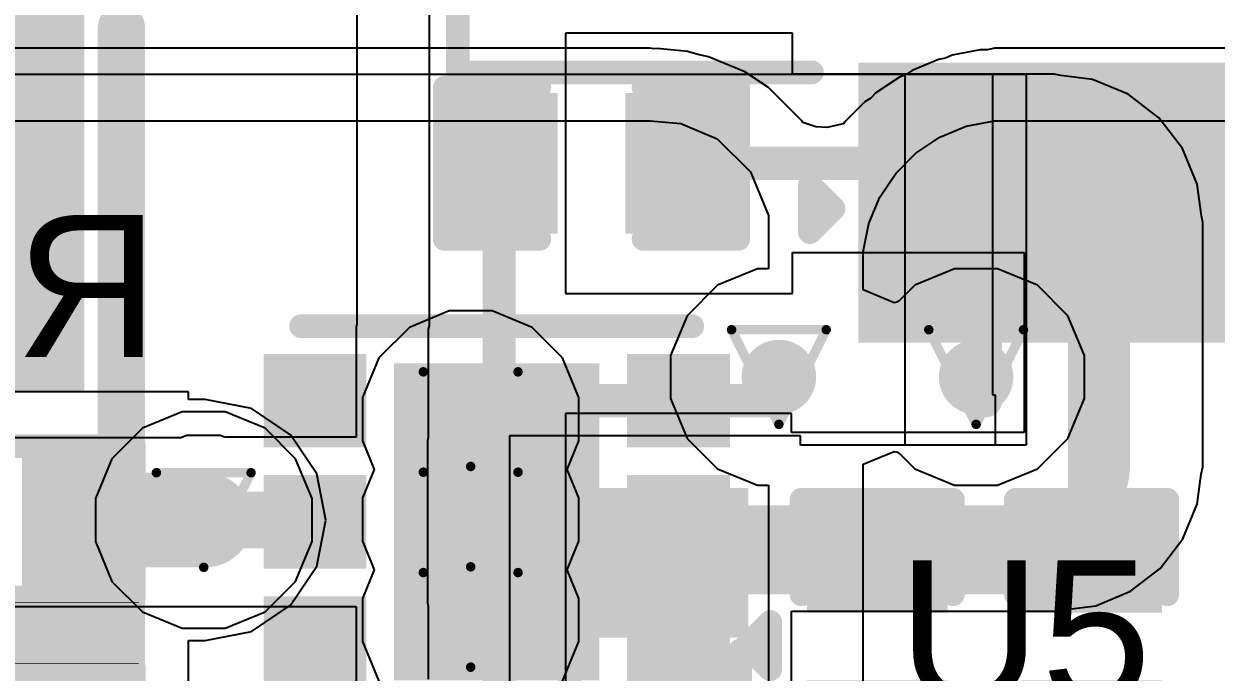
# Model space of a CAD drawing. Header units: inches. Extents: x -5 to 234, y -4 to 104.
# Drawn here: x 32.02 to 38.42, y 10.73 to 14.21 of the extents above; entities that cross this region are included whole.
import ezdxf

# ---------------------------------------------------------------- set-up
doc = ezdxf.new("R2010")
doc.units = ezdxf.units.IN
for name, color, linetype in [('Bottom Layer', 5, 'Continuous'), ('Bottom Overlay', 54, 'Continuous'), ('Bottom Paste', 16, 'Continuous'), ('Bottom Solder', 6, 'Continuous'), ('Drill Drawing', 1, 'Continuous'), ('GND', 16, 'Continuous'), ('POWER', 76, 'Continuous'), ('Top Layer', 1, 'Continuous'), ('Top Overlay', 2, 'Continuous'), ('Top Paste', 8, 'Continuous'), ('Top Solder', 216, 'Continuous'), ('Via Holes', 16, 'Continuous')]:
    doc.layers.add(name, color=color, linetype=linetype)
doc.styles.add('Arial', font='', dxfattribs={"height": 0.2})
doc.styles.get('Arial').set_extended_font_data('Arial')

# ---------------------------------------------------------------- blocks, each defined once
blk = doc.blocks.new('WSON_6_EP_2_2__17')
at = {"layer": 'Top Layer'}
for points in [[(-0.7501, 0.85), (-0.7501, 0.45), (-1.2001, 0.45), (-1.2001, 0.85)], [(1.2001, 0.85), (1.2001, 0.45), (0.7501, 0.45), (0.7501, 0.85)], [(-0.5, 0.8), (0.5, 0.8), (0.5, -0.8), (-0.5, -0.8)], [(-0.7501, 0.2), (-0.7501, -0.2), (-1.2001, -0.2), (-1.2001, 0.2)], [(1.2001, 0.2), (1.2001, -0.2), (0.7501, -0.2), (0.7501, 0.2)], [(-0.7501, -0.45), (-0.7501, -0.85), (-1.2001, -0.85), (-1.2001, -0.45)], [(1.2001, -0.45), (1.2001, -0.85), (0.7501, -0.85), (0.7501, -0.45)]]:
    blk.add_hatch(color=1, dxfattribs=at).paths.add_polyline_path(points)
at = {"layer": 'Top Paste'}
for points in [[(-0.7501, 0.85), (-0.7501, 0.45), (-1.2001, 0.45), (-1.2001, 0.85)], [(1.2001, 0.85), (1.2001, 0.45), (0.7501, 0.45), (0.7501, 0.85)], [(-0.5, 0.8), (0.5, 0.8), (0.5, -0.8), (-0.5, -0.8)], [(-0.7501, 0.2), (-0.7501, -0.2), (-1.2001, -0.2), (-1.2001, 0.2)], [(1.2001, 0.2), (1.2001, -0.2), (0.7501, -0.2), (0.7501, 0.2)], [(-0.7501, -0.45), (-0.7501, -0.85), (-1.2001, -0.85), (-1.2001, -0.45)], [(1.2001, -0.45), (1.2001, -0.85), (0.7501, -0.85), (0.7501, -0.45)]]:
    blk.add_hatch(color=8, dxfattribs=at).paths.add_polyline_path(points)
at = {"layer": 'Top Solder'}
for points in [[(-0.6993, 0.9008), (-0.6993, 0.3992), (-1.2509, 0.3992), (-1.2509, 0.9008)], [(1.2509, 0.9008), (1.2509, 0.3992), (0.6993, 0.3992), (0.6993, 0.9008)], [(-0.5508, 0.8508), (0.5508, 0.8508), (0.5508, -0.8508), (-0.5508, -0.8508)], [(-0.6993, 0.2508), (-0.6993, -0.2508), (-1.2509, -0.2508), (-1.2509, 0.2508)], [(1.2509, 0.2508), (1.2509, -0.2508), (0.6993, -0.2508), (0.6993, 0.2508)], [(-0.6993, -0.3992), (-0.6993, -0.9008), (-1.2509, -0.9008), (-1.2509, -0.3992)], [(1.2509, -0.3992), (1.2509, -0.9008), (0.6993, -0.9008), (0.6993, -0.3992)]]:
    blk.add_hatch(color=216, dxfattribs=at).paths.add_polyline_path(points)
at = {"layer": 'Top Overlay'}
for points in [[(1.05, 1.05, 0.127, 0.127, 0), (-1.049, 1.05, 0.127, 0.127, 0)], [(-1.4673, 0.7916, 0.127, 0.127, 0), (-1.4673, 0.5376, 0.127, 0.127, 0)], [(-1.3403, 0.6646, 0.127, 0.127, 0), (-1.4673, 0.7916, 0.127, 0.127, 0)], [(-1.3403, 0.6646, 0.127, 0.127, 0), (-1.4673, 0.5376, 0.127, 0.127, 0)], [(1.05, -1.05, 0.127, 0.127, 0), (-1.049, -1.05, 0.127, 0.127, 0)]]:
    blk.add_lwpolyline(points, format="xyseb", dxfattribs=at)
for points in [[(-1.0808, 1.05, 0.0635, 0.0635, 1), (-1.0173, 1.05, 0.0635, 0.0635, 1)], [(1.0183, 1.05, 0.0635, 0.0635, 1), (1.0818, 1.05, 0.0635, 0.0635, 1)], [(-1.499, 0.7916, 0.0635, 0.0635, 1), (-1.4355, 0.7916, 0.0635, 0.0635, 1)], [(-1.499, 0.7916, 0.0635, 0.0635, 1), (-1.4355, 0.7916, 0.0635, 0.0635, 1)], [(-1.372, 0.6646, 0.0635, 0.0635, 1), (-1.3085, 0.6646, 0.0635, 0.0635, 1)], [(-1.372, 0.6646, 0.0635, 0.0635, 1), (-1.3085, 0.6646, 0.0635, 0.0635, 1)], [(-1.499, 0.5376, 0.0635, 0.0635, 1), (-1.4355, 0.5376, 0.0635, 0.0635, 1)], [(-1.499, 0.5376, 0.0635, 0.0635, 1), (-1.4355, 0.5376, 0.0635, 0.0635, 1)], [(-1.0808, -1.05, 0.0635, 0.0635, 1), (-1.0173, -1.05, 0.0635, 0.0635, 1)], [(1.0183, -1.05, 0.0635, 0.0635, 1), (1.0818, -1.05, 0.0635, 0.0635, 1)]]:
    blk.add_lwpolyline(points, format="xyseb", close=True, dxfattribs=at)
blk = doc.blocks.new('R___0402_B_51')
at = {"layer": 'Bottom Layer'}
for points in [[(-0.2413, 0.3175), (-0.2413, -0.3175), (-0.6985, -0.3175), (-0.6985, 0.3175)], [(0.6985, 0.3175), (0.6985, -0.3175), (0.2413, -0.3175), (0.2413, 0.3175)]]:
    blk.add_hatch(color=5, dxfattribs=at).paths.add_polyline_path(points)
at = {"layer": 'Bottom Paste'}
for points in [[(-0.2413, 0.3175), (-0.2413, -0.3175), (-0.6985, -0.3175), (-0.6985, 0.3175)], [(0.6985, 0.3175), (0.6985, -0.3175), (0.2413, -0.3175), (0.2413, 0.3175)]]:
    blk.add_hatch(color=16, dxfattribs=at).paths.add_polyline_path(points)
at = {"layer": 'Bottom Solder'}
for points in [[(-0.1863, 0.3725), (-0.1863, -0.3725), (-0.7535, -0.3725), (-0.7535, 0.3725)], [(0.7535, 0.3725), (0.7535, -0.3725), (0.1863, -0.3725), (0.1863, 0.3725)]]:
    blk.add_hatch(color=6, dxfattribs=at).paths.add_polyline_path(points)
at = {"layer": 'Bottom Overlay'}
for points in [[(-0.7874, -0.4064, 0.127, 0.127, 0), (-0.7874, 0.4064, 0.127, 0.127, 0)], [(-0.7874, 0.4064, 0.127, 0.127, 0), (0.7874, 0.4064, 0.127, 0.127, 0)], [(0.7874, -0.4064, 0.127, 0.127, 0), (0.7874, 0.4064, 0.127, 0.127, 0)], [(-0.8128, 0.4318, 0.00323, 0.00323, 0), (0.8128, 0.4318, 0.00323, 0.00323, 0)], [(-0.7874, -0.4064, 0.127, 0.127, 0), (0.7874, -0.4064, 0.127, 0.127, 0)]]:
    blk.add_lwpolyline(points, format="xyseb", dxfattribs=at)
for points in [[(-0.8191, 0.4064, 0.0635, 0.0635, 1), (-0.7556, 0.4064, 0.0635, 0.0635, 1)], [(-0.8191, 0.4064, 0.0635, 0.0635, 1), (-0.7556, 0.4064, 0.0635, 0.0635, 1)], [(0.7556, 0.4064, 0.0635, 0.0635, 1), (0.8191, 0.4064, 0.0635, 0.0635, 1)], [(0.7556, 0.4064, 0.0635, 0.0635, 1), (0.8191, 0.4064, 0.0635, 0.0635, 1)], [(-0.8136, 0.4318, 0.00161, 0.00161, 1), (-0.812, 0.4318, 0.00161, 0.00161, 1)], [(0.812, 0.4318, 0.00161, 0.00161, 1), (0.8136, 0.4318, 0.00161, 0.00161, 1)], [(-0.8191, -0.4064, 0.0635, 0.0635, 1), (-0.7556, -0.4064, 0.0635, 0.0635, 1)], [(-0.8191, -0.4064, 0.0635, 0.0635, 1), (-0.7556, -0.4064, 0.0635, 0.0635, 1)], [(0.7556, -0.4064, 0.0635, 0.0635, 1), (0.8191, -0.4064, 0.0635, 0.0635, 1)], [(0.7556, -0.4064, 0.0635, 0.0635, 1), (0.8191, -0.4064, 0.0635, 0.0635, 1)]]:
    blk.add_lwpolyline(points, format="xyseb", close=True, dxfattribs=at)
blk = doc.blocks.new('R___0402_B_52')
at = {"layer": 'Bottom Layer'}
for points in [[(-0.2413, 0.3175), (-0.2413, -0.3175), (-0.6985, -0.3175), (-0.6985, 0.3175)], [(0.6985, 0.3175), (0.6985, -0.3175), (0.2413, -0.3175), (0.2413, 0.3175)]]:
    blk.add_hatch(color=5, dxfattribs=at).paths.add_polyline_path(points)
at = {"layer": 'Bottom Paste'}
for points in [[(-0.2413, 0.3175), (-0.2413, -0.3175), (-0.6985, -0.3175), (-0.6985, 0.3175)], [(0.6985, 0.3175), (0.6985, -0.3175), (0.2413, -0.3175), (0.2413, 0.3175)]]:
    blk.add_hatch(color=16, dxfattribs=at).paths.add_polyline_path(points)
at = {"layer": 'Bottom Solder'}
for points in [[(-0.1863, 0.3725), (-0.1863, -0.3725), (-0.7535, -0.3725), (-0.7535, 0.3725)], [(0.7535, 0.3725), (0.7535, -0.3725), (0.1863, -0.3725), (0.1863, 0.3725)]]:
    blk.add_hatch(color=6, dxfattribs=at).paths.add_polyline_path(points)
at = {"layer": 'Bottom Overlay'}
for points in [[(-0.7874, 0.4064, 0.127, 0.127, 0), (-0.7874, -0.4064, 0.127, 0.127, 0)], [(0.7874, 0.4064, 0.127, 0.127, 0), (-0.7874, 0.4064, 0.127, 0.127, 0)], [(0.7874, 0.4064, 0.127, 0.127, 0), (0.7874, -0.4064, 0.127, 0.127, 0)], [(0.8128, 0.4318, 0.00323, 0.00323, 0), (-0.8128, 0.4318, 0.00323, 0.00323, 0)], [(0.7874, -0.4064, 0.127, 0.127, 0), (-0.7874, -0.4064, 0.127, 0.127, 0)]]:
    blk.add_lwpolyline(points, format="xyseb", dxfattribs=at)
for points in [[(-0.8191, 0.4064, 0.0635, 0.0635, 1), (-0.7556, 0.4064, 0.0635, 0.0635, 1)], [(-0.8191, 0.4064, 0.0635, 0.0635, 1), (-0.7556, 0.4064, 0.0635, 0.0635, 1)], [(0.7557, 0.4064, 0.0635, 0.0635, 1), (0.8192, 0.4064, 0.0635, 0.0635, 1)], [(0.7557, 0.4064, 0.0635, 0.0635, 1), (0.8192, 0.4064, 0.0635, 0.0635, 1)], [(-0.8136, 0.4318, 0.00161, 0.00161, 1), (-0.812, 0.4318, 0.00161, 0.00161, 1)], [(0.812, 0.4318, 0.00161, 0.00161, 1), (0.8136, 0.4318, 0.00161, 0.00161, 1)], [(-0.8192, -0.4064, 0.0635, 0.0635, 1), (-0.7557, -0.4064, 0.0635, 0.0635, 1)], [(-0.8192, -0.4064, 0.0635, 0.0635, 1), (-0.7557, -0.4064, 0.0635, 0.0635, 1)], [(0.7556, -0.4064, 0.0635, 0.0635, 1), (0.8191, -0.4064, 0.0635, 0.0635, 1)], [(0.7556, -0.4064, 0.0635, 0.0635, 1), (0.8191, -0.4064, 0.0635, 0.0635, 1)]]:
    blk.add_lwpolyline(points, format="xyseb", close=True, dxfattribs=at)
blk = doc.blocks.new('VLCF5020T_220MR75_1_93')
at = {"layer": 'Top Layer'}
for points in [[(-3.2, -2.45), (-3.2, 2.45), (-0.6, 2.45), (-0.6, -2.45)], [(0.6, -2.45), (0.6, 2.45), (3.2, 2.45), (3.2, -2.45)]]:
    blk.add_hatch(color=1, dxfattribs=at).paths.add_polyline_path(points)
at = {"layer": 'Top Paste'}
for points in [[(-3.2, -2.45), (-3.2, 2.45), (-0.6, 2.45), (-0.6, -2.45)], [(0.6, -2.45), (0.6, 2.45), (3.2, 2.45), (3.2, -2.45)]]:
    blk.add_hatch(color=8, dxfattribs=at).paths.add_polyline_path(points)
at = {"layer": 'Top Solder'}
for points in [[(-3.2508, -2.5008), (-3.2508, 2.5008), (-0.5492, 2.5008), (-0.5492, -2.5008)], [(0.5492, -2.5008), (0.5492, 2.5008), (3.2508, 2.5008), (3.2508, -2.5008)]]:
    blk.add_hatch(color=216, dxfattribs=at).paths.add_polyline_path(points)
at = {"layer": 'Top Overlay'}
for points in [[(-2.5, 2.7, 0.254, 0.254, 0), (2.5, 2.7, 0.254, 0.254, 0)], [(-2.5, -2.7, 0.254, 0.254, 0), (2.5, -2.7, 0.254, 0.254, 0)]]:
    blk.add_lwpolyline(points, format="xyseb", dxfattribs=at)
for points in [[(-2.5635, 2.7, 0.127, 0.127, 1), (-2.4365, 2.7, 0.127, 0.127, 1)], [(2.4365, 2.7, 0.127, 0.127, 1), (2.5635, 2.7, 0.127, 0.127, 1)], [(-2.5635, -2.7, 0.127, 0.127, 1), (-2.4365, -2.7, 0.127, 0.127, 1)], [(2.4365, -2.7, 0.127, 0.127, 1), (2.5635, -2.7, 0.127, 0.127, 1)]]:
    blk.add_lwpolyline(points, format="xyseb", close=True, dxfattribs=at)
blk = doc.blocks.new('TF31_30S_0_5SH_800__B_97')
at = {"layer": 'Bottom Layer'}
for points in [[(-7.1, -2.275), (-7.4, -2.275), (-7.4, -0.975), (-7.1, -0.975)], [(-6.6, -2.275), (-6.9, -2.275), (-6.9, -0.975), (-6.6, -0.975)], [(-6.1, -2.275), (-6.4, -2.275), (-6.4, -0.975), (-6.1, -0.975)], [(-5.6, -2.275), (-5.9, -2.275), (-5.9, -0.975), (-5.6, -0.975)]]:
    blk.add_hatch(color=5, dxfattribs=at).paths.add_polyline_path(points)
at = {"layer": 'Bottom Paste'}
for points in [[(-7.1, -2.275), (-7.4, -2.275), (-7.4, -0.975), (-7.1, -0.975)], [(-6.6, -2.275), (-6.9, -2.275), (-6.9, -0.975), (-6.6, -0.975)], [(-6.1, -2.275), (-6.4, -2.275), (-6.4, -0.975), (-6.1, -0.975)], [(-5.6, -2.275), (-5.9, -2.275), (-5.9, -0.975), (-5.6, -0.975)]]:
    blk.add_hatch(color=16, dxfattribs=at).paths.add_polyline_path(points)
at = {"layer": 'Bottom Solder'}
for points in [[(-6.9984, -2.3766), (-7.5016, -2.3766), (-7.5016, -0.8734), (-6.9984, -0.8734)], [(-6.4984, -2.3766), (-7.0016, -2.3766), (-7.0016, -0.8734), (-6.4984, -0.8734)], [(-5.9984, -2.3766), (-6.5016, -2.3766), (-6.5016, -0.8734), (-5.9984, -0.8734)], [(-5.4984, -2.3766), (-6.0016, -2.3766), (-6.0016, -0.8734), (-5.4984, -0.8734)]]:
    blk.add_hatch(color=6, dxfattribs=at).paths.add_polyline_path(points)
at = {"layer": 'Bottom Overlay'}
for points in [[(-9.65, -0.925, 0.127, 0.127, 0), (-9.65, 0.175, 0.127, 0.127, 0)], [(-9.65, -0.925, 0.127, 0.127, 0), (-7.75, -0.925, 0.127, 0.127, 0)], [(-7.7614, -1.7828, 0.127, 0.127, 0), (-7.7614, -1.5288, 0.127, 0.127, 0)], [(-7.7614, -1.5288, 0.127, 0.127, 0), (-7.6344, -1.6558, 0.127, 0.127, 0)], [(-7.7614, -1.7828, 0.127, 0.127, 0), (-7.6344, -1.6558, 0.127, 0.127, 0)]]:
    blk.add_lwpolyline(points, format="xyseb", dxfattribs=at)
for points in [[(-9.6818, -0.925, 0.0635, 0.0635, 1), (-9.6183, -0.925, 0.0635, 0.0635, 1)], [(-9.6818, -0.925, 0.0635, 0.0635, 1), (-9.6183, -0.925, 0.0635, 0.0635, 1)], [(-7.7817, -0.925, 0.0635, 0.0635, 1), (-7.7182, -0.925, 0.0635, 0.0635, 1)], [(-7.7931, -1.5288, 0.0635, 0.0635, 1), (-7.7296, -1.5288, 0.0635, 0.0635, 1)], [(-7.7931, -1.5288, 0.0635, 0.0635, 1), (-7.7296, -1.5288, 0.0635, 0.0635, 1)], [(-7.6661, -1.6558, 0.0635, 0.0635, 1), (-7.6026, -1.6558, 0.0635, 0.0635, 1)], [(-7.6661, -1.6558, 0.0635, 0.0635, 1), (-7.6026, -1.6558, 0.0635, 0.0635, 1)], [(-7.7931, -1.7828, 0.0635, 0.0635, 1), (-7.7296, -1.7828, 0.0635, 0.0635, 1)], [(-7.7931, -1.7828, 0.0635, 0.0635, 1), (-7.7296, -1.7828, 0.0635, 0.0635, 1)]]:
    blk.add_lwpolyline(points, format="xyseb", close=True, dxfattribs=at)
blk = doc.blocks.new('IND_0603__1608_M_______B_99')
at = {"layer": 'Bottom Layer'}
for points in [[(-1, 0.4), (-0.4, 0.4), (-0.4, -0.4), (-1, -0.4)], [(0.4, 0.4), (1, 0.4), (1, -0.4), (0.4, -0.4)]]:
    blk.add_hatch(color=5, dxfattribs=at).paths.add_polyline_path(points)
at = {"layer": 'Bottom Paste'}
for points in [[(-1, 0.4), (-0.4, 0.4), (-0.4, -0.4), (-1, -0.4)], [(0.4, 0.4), (1, 0.4), (1, -0.4), (0.4, -0.4)]]:
    blk.add_hatch(color=16, dxfattribs=at).paths.add_polyline_path(points)
at = {"layer": 'Bottom Solder'}
for points in [[(-1.1016, 0.5016), (-0.2984, 0.5016), (-0.2984, -0.5016), (-1.1016, -0.5016)], [(0.2984, 0.5016), (1.1016, 0.5016), (1.1016, -0.5016), (0.2984, -0.5016)]]:
    blk.add_hatch(color=6, dxfattribs=at).paths.add_polyline_path(points)
at = {"layer": 'Bottom Overlay'}
for points in [[(-0.2032, 0.4572, 0.127, 0.127, 0), (0.2286, 0.4572, 0.127, 0.127, 0)], [(-0.2032, -0.4572, 0.127, 0.127, 0), (0.2286, -0.4572, 0.127, 0.127, 0)]]:
    blk.add_lwpolyline(points, format="xyseb", dxfattribs=at)
for points in [[(-0.2349, 0.4572, 0.0635, 0.0635, 1), (-0.1714, 0.4572, 0.0635, 0.0635, 1)], [(0.1968, 0.4572, 0.0635, 0.0635, 1), (0.2604, 0.4572, 0.0635, 0.0635, 1)], [(-0.2349, -0.4572, 0.0635, 0.0635, 1), (-0.1714, -0.4572, 0.0635, 0.0635, 1)], [(0.1968, -0.4572, 0.0635, 0.0635, 1), (0.2604, -0.4572, 0.0635, 0.0635, 1)]]:
    blk.add_lwpolyline(points, format="xyseb", close=True, dxfattribs=at)
blk = doc.blocks.new('C___0402_B_133')
at = {"layer": 'Bottom Layer'}
for points in [[(-0.2413, 0.3175), (-0.2413, -0.3175), (-0.6985, -0.3175), (-0.6985, 0.3175)], [(0.6985, 0.3175), (0.6985, -0.3175), (0.2413, -0.3175), (0.2413, 0.3175)]]:
    blk.add_hatch(color=5, dxfattribs=at).paths.add_polyline_path(points)
at = {"layer": 'Bottom Paste'}
for points in [[(-0.2413, 0.3175), (-0.2413, -0.3175), (-0.6985, -0.3175), (-0.6985, 0.3175)], [(0.6985, 0.3175), (0.6985, -0.3175), (0.2413, -0.3175), (0.2413, 0.3175)]]:
    blk.add_hatch(color=16, dxfattribs=at).paths.add_polyline_path(points)
at = {"layer": 'Bottom Solder'}
for points in [[(-0.1813, 0.3775), (-0.1813, -0.3775), (-0.7585, -0.3775), (-0.7585, 0.3775)], [(0.7585, 0.3775), (0.7585, -0.3775), (0.1813, -0.3775), (0.1813, 0.3775)]]:
    blk.add_hatch(color=6, dxfattribs=at).paths.add_polyline_path(points)
at = {"layer": 'Bottom Overlay'}
for points in [[(-0.2794, 0.4064, 0.127, 0.127, 0), (-0.7874, 0.4064, 0.127, 0.127, 0)], [(-0.7874, -0.4064, 0.127, 0.127, 0), (-0.7874, 0.4064, 0.127, 0.127, 0)], [(0.7874, 0.4064, 0.127, 0.127, 0), (0.2794, 0.4064, 0.127, 0.127, 0)], [(0.7874, -0.4064, 0.127, 0.127, 0), (0.7874, 0.4064, 0.127, 0.127, 0)], [(-0.2794, -0.4064, 0.127, 0.127, 0), (-0.7874, -0.4064, 0.127, 0.127, 0)], [(0.2794, -0.4064, 0.127, 0.127, 0), (0.7874, -0.4064, 0.127, 0.127, 0)]]:
    blk.add_lwpolyline(points, format="xyseb", dxfattribs=at)
for points in [[(-0.8191, 0.4064, 0.0635, 0.0635, 1), (-0.7556, 0.4064, 0.0635, 0.0635, 1)], [(-0.8191, 0.4064, 0.0635, 0.0635, 1), (-0.7556, 0.4064, 0.0635, 0.0635, 1)], [(-0.3111, 0.4064, 0.0635, 0.0635, 1), (-0.2477, 0.4064, 0.0635, 0.0635, 1)], [(0.2477, 0.4064, 0.0635, 0.0635, 1), (0.3112, 0.4064, 0.0635, 0.0635, 1)], [(0.7556, 0.4064, 0.0635, 0.0635, 1), (0.8191, 0.4064, 0.0635, 0.0635, 1)], [(0.7556, 0.4064, 0.0635, 0.0635, 1), (0.8191, 0.4064, 0.0635, 0.0635, 1)], [(-0.8191, -0.4064, 0.0635, 0.0635, 1), (-0.7556, -0.4064, 0.0635, 0.0635, 1)], [(-0.8191, -0.4064, 0.0635, 0.0635, 1), (-0.7556, -0.4064, 0.0635, 0.0635, 1)], [(-0.3111, -0.4064, 0.0635, 0.0635, 1), (-0.2477, -0.4064, 0.0635, 0.0635, 1)], [(0.2477, -0.4064, 0.0635, 0.0635, 1), (0.3112, -0.4064, 0.0635, 0.0635, 1)], [(0.7556, -0.4064, 0.0635, 0.0635, 1), (0.8191, -0.4064, 0.0635, 0.0635, 1)], [(0.7556, -0.4064, 0.0635, 0.0635, 1), (0.8191, -0.4064, 0.0635, 0.0635, 1)]]:
    blk.add_lwpolyline(points, format="xyseb", close=True, dxfattribs=at)
blk = doc.blocks.new('C___0402_B_134')
at = {"layer": 'Bottom Layer'}
for points in [[(-0.2413, 0.3175), (-0.2413, -0.3175), (-0.6985, -0.3175), (-0.6985, 0.3175)], [(0.6985, 0.3175), (0.6985, -0.3175), (0.2413, -0.3175), (0.2413, 0.3175)]]:
    blk.add_hatch(color=5, dxfattribs=at).paths.add_polyline_path(points)
at = {"layer": 'Bottom Paste'}
for points in [[(-0.2413, 0.3175), (-0.2413, -0.3175), (-0.6985, -0.3175), (-0.6985, 0.3175)], [(0.6985, 0.3175), (0.6985, -0.3175), (0.2413, -0.3175), (0.2413, 0.3175)]]:
    blk.add_hatch(color=16, dxfattribs=at).paths.add_polyline_path(points)
at = {"layer": 'Bottom Solder'}
for points in [[(-0.1813, 0.3775), (-0.1813, -0.3775), (-0.7585, -0.3775), (-0.7585, 0.3775)], [(0.7585, 0.3775), (0.7585, -0.3775), (0.1813, -0.3775), (0.1813, 0.3775)]]:
    blk.add_hatch(color=6, dxfattribs=at).paths.add_polyline_path(points)
at = {"layer": 'Bottom Overlay'}
for points in [[(-0.7874, 0.4064, 0.127, 0.127, 0), (-0.2794, 0.4064, 0.127, 0.127, 0)], [(-0.7874, 0.4064, 0.127, 0.127, 0), (-0.7874, -0.4064, 0.127, 0.127, 0)], [(0.2794, 0.4064, 0.127, 0.127, 0), (0.7874, 0.4064, 0.127, 0.127, 0)], [(0.7874, 0.4064, 0.127, 0.127, 0), (0.7874, -0.4064, 0.127, 0.127, 0)], [(-0.7874, -0.4064, 0.127, 0.127, 0), (-0.2794, -0.4064, 0.127, 0.127, 0)], [(0.2794, -0.4064, 0.127, 0.127, 0), (0.7874, -0.4064, 0.127, 0.127, 0)]]:
    blk.add_lwpolyline(points, format="xyseb", dxfattribs=at)
for points in [[(-0.8191, 0.4064, 0.0635, 0.0635, 1), (-0.7556, 0.4064, 0.0635, 0.0635, 1)], [(-0.8191, 0.4064, 0.0635, 0.0635, 1), (-0.7556, 0.4064, 0.0635, 0.0635, 1)], [(-0.3111, 0.4064, 0.0635, 0.0635, 1), (-0.2477, 0.4064, 0.0635, 0.0635, 1)], [(0.2477, 0.4064, 0.0635, 0.0635, 1), (0.3111, 0.4064, 0.0635, 0.0635, 1)], [(0.7556, 0.4064, 0.0635, 0.0635, 1), (0.8191, 0.4064, 0.0635, 0.0635, 1)], [(0.7556, 0.4064, 0.0635, 0.0635, 1), (0.8191, 0.4064, 0.0635, 0.0635, 1)], [(-0.8191, -0.4064, 0.0635, 0.0635, 1), (-0.7556, -0.4064, 0.0635, 0.0635, 1)], [(-0.8191, -0.4064, 0.0635, 0.0635, 1), (-0.7556, -0.4064, 0.0635, 0.0635, 1)], [(-0.3111, -0.4064, 0.0635, 0.0635, 1), (-0.2477, -0.4064, 0.0635, 0.0635, 1)], [(0.2477, -0.4064, 0.0635, 0.0635, 1), (0.3111, -0.4064, 0.0635, 0.0635, 1)], [(0.7556, -0.4064, 0.0635, 0.0635, 1), (0.8191, -0.4064, 0.0635, 0.0635, 1)], [(0.7556, -0.4064, 0.0635, 0.0635, 1), (0.8191, -0.4064, 0.0635, 0.0635, 1)]]:
    blk.add_lwpolyline(points, format="xyseb", close=True, dxfattribs=at)
blk = doc.blocks.new('C___0402_135')
at = {"layer": 'Top Layer'}
for points in [[(-0.6985, -0.3175), (-0.6985, 0.3175), (-0.2413, 0.3175), (-0.2413, -0.3175)], [(0.2413, -0.3175), (0.2413, 0.3175), (0.6985, 0.3175), (0.6985, -0.3175)]]:
    blk.add_hatch(color=1, dxfattribs=at).paths.add_polyline_path(points)
at = {"layer": 'Top Paste'}
for points in [[(-0.6985, -0.3175), (-0.6985, 0.3175), (-0.2413, 0.3175), (-0.2413, -0.3175)], [(0.2413, -0.3175), (0.2413, 0.3175), (0.6985, 0.3175), (0.6985, -0.3175)]]:
    blk.add_hatch(color=8, dxfattribs=at).paths.add_polyline_path(points)
at = {"layer": 'Top Solder'}
for points in [[(-0.7585, -0.3775), (-0.7585, 0.3775), (-0.1813, 0.3775), (-0.1813, -0.3775)], [(0.1813, -0.3775), (0.1813, 0.3775), (0.7585, 0.3775), (0.7585, -0.3775)]]:
    blk.add_hatch(color=216, dxfattribs=at).paths.add_polyline_path(points)
at = {"layer": 'Top Overlay'}
for points in [[(-0.7874, 0.4064, 0.127, 0.127, 0), (-0.2794, 0.4064, 0.127, 0.127, 0)], [(-0.7874, 0.4064, 0.127, 0.127, 0), (-0.7874, -0.4064, 0.127, 0.127, 0)], [(0.2794, 0.4064, 0.127, 0.127, 0), (0.7874, 0.4064, 0.127, 0.127, 0)], [(0.7874, -0.4064, 0.127, 0.127, 0), (0.7874, 0.4064, 0.127, 0.127, 0)], [(-0.7874, -0.4064, 0.127, 0.127, 0), (-0.2794, -0.4064, 0.127, 0.127, 0)], [(0.2794, -0.4064, 0.127, 0.127, 0), (0.7874, -0.4064, 0.127, 0.127, 0)]]:
    blk.add_lwpolyline(points, format="xyseb", dxfattribs=at)
for points in [[(-0.8192, 0.4064, 0.0635, 0.0635, 1), (-0.7557, 0.4064, 0.0635, 0.0635, 1)], [(-0.8192, 0.4064, 0.0635, 0.0635, 1), (-0.7557, 0.4064, 0.0635, 0.0635, 1)], [(-0.3112, 0.4064, 0.0635, 0.0635, 1), (-0.2477, 0.4064, 0.0635, 0.0635, 1)], [(0.2477, 0.4064, 0.0635, 0.0635, 1), (0.3112, 0.4064, 0.0635, 0.0635, 1)], [(0.7556, 0.4064, 0.0635, 0.0635, 1), (0.8191, 0.4064, 0.0635, 0.0635, 1)], [(0.7556, 0.4064, 0.0635, 0.0635, 1), (0.8191, 0.4064, 0.0635, 0.0635, 1)], [(-0.8191, -0.4064, 0.0635, 0.0635, 1), (-0.7556, -0.4064, 0.0635, 0.0635, 1)], [(-0.8191, -0.4064, 0.0635, 0.0635, 1), (-0.7556, -0.4064, 0.0635, 0.0635, 1)], [(-0.3112, -0.4064, 0.0635, 0.0635, 1), (-0.2477, -0.4064, 0.0635, 0.0635, 1)], [(0.2476, -0.4064, 0.0635, 0.0635, 1), (0.3111, -0.4064, 0.0635, 0.0635, 1)], [(0.7556, -0.4064, 0.0635, 0.0635, 1), (0.8191, -0.4064, 0.0635, 0.0635, 1)], [(0.7556, -0.4064, 0.0635, 0.0635, 1), (0.8191, -0.4064, 0.0635, 0.0635, 1)]]:
    blk.add_lwpolyline(points, format="xyseb", close=True, dxfattribs=at)

msp = doc.modelspace()

# ---------------------------------------------------------------- hatches: boundary and pattern name
at = {"layer": 'Bottom Layer'}
h = msp.add_hatch(color=5, dxfattribs=at)
edge = h.paths.add_edge_path()
edge.add_arc((36.0725, 12.3144), 0.2, 0, 360)
h = msp.add_hatch(color=5, dxfattribs=at)
edge = h.paths.add_edge_path()
edge.add_arc((37.1307, 12.3144), 0.2, 0, 360)
h = msp.add_hatch(color=5, dxfattribs=at)
edge = h.paths.add_edge_path()
edge.add_arc((34.419, 12.0884), 0.2, 0, 360)
h = msp.add_hatch(color=5, dxfattribs=at)
edge = h.paths.add_edge_path()
edge.add_arc((32.9867, 11.5469), 0.2, 0, 360)
h = msp.add_hatch(color=5, dxfattribs=at)
edge = h.paths.add_edge_path()
edge.add_arc((34.419, 11.5497), 0.2, 0, 360)
h = msp.add_hatch(color=5, dxfattribs=at)
edge = h.paths.add_edge_path()
edge.add_arc((34.419, 11.011), 0.2, 0, 360)
at = {"layer": 'GND'}
h = msp.add_hatch(color=16, dxfattribs=at)
edge = h.paths.add_edge_path()
edge.add_arc((36.0725, 12.3144), 0.2, 0, 360)
h = msp.add_hatch(color=16, dxfattribs=at)
edge = h.paths.add_edge_path()
edge.add_arc((37.1307, 12.3144), 0.2, 0, 360)
h = msp.add_hatch(color=16, dxfattribs=at)
edge = h.paths.add_edge_path()
edge.add_arc((34.419, 12.0884), 0.2, 0, 360)
h = msp.add_hatch(color=16, dxfattribs=at)
edge = h.paths.add_edge_path()
edge.add_arc((32.9867, 11.5469), 0.2, 0, 360)
h = msp.add_hatch(color=16, dxfattribs=at)
edge = h.paths.add_edge_path()
edge.add_arc((34.419, 11.5497), 0.2, 0, 360)
h = msp.add_hatch(color=16, dxfattribs=at)
edge = h.paths.add_edge_path()
edge.add_arc((34.419, 11.011), 0.2, 0, 360)
at = {"layer": 'POWER'}
h = msp.add_hatch(color=76, dxfattribs=at)
edge = h.paths.add_edge_path()
edge.add_arc((36.0725, 12.3144), 0.2, 0, 360)
h = msp.add_hatch(color=76, dxfattribs=at)
edge = h.paths.add_edge_path()
edge.add_arc((37.1307, 12.3144), 0.2, 0, 360)
h = msp.add_hatch(color=76, dxfattribs=at)
edge = h.paths.add_edge_path()
edge.add_arc((34.419, 12.0884), 0.2, 0, 360)
h = msp.add_hatch(color=76, dxfattribs=at)
edge = h.paths.add_edge_path()
edge.add_arc((32.9867, 11.5469), 0.2, 0, 360)
h = msp.add_hatch(color=76, dxfattribs=at)
edge = h.paths.add_edge_path()
edge.add_arc((34.419, 11.5497), 0.2, 0, 360)
h = msp.add_hatch(color=76, dxfattribs=at)
edge = h.paths.add_edge_path()
edge.add_arc((34.419, 11.011), 0.2, 0, 360)
at = {"layer": 'Top Layer'}
h = msp.add_hatch(color=1, dxfattribs=at)
edge = h.paths.add_edge_path()
edge.add_arc((36.0725, 12.3144), 0.2, 0, 360)
h = msp.add_hatch(color=1, dxfattribs=at)
edge = h.paths.add_edge_path()
edge.add_arc((37.1307, 12.3144), 0.2, 0, 360)
h = msp.add_hatch(color=1, dxfattribs=at)
edge = h.paths.add_edge_path()
edge.add_arc((34.419, 12.0884), 0.2, 0, 360)
h = msp.add_hatch(color=1, dxfattribs=at)
edge = h.paths.add_edge_path()
edge.add_arc((32.9867, 11.5469), 0.2, 0, 360)
h = msp.add_hatch(color=1, dxfattribs=at)
edge = h.paths.add_edge_path()
edge.add_arc((34.419, 11.5497), 0.2, 0, 360)
h = msp.add_hatch(color=1, dxfattribs=at)
edge = h.paths.add_edge_path()
edge.add_arc((34.419, 11.011), 0.2, 0, 360)
at = {"layer": 'Via Holes'}
h = msp.add_hatch(color=7, dxfattribs=at)
edge = h.paths.add_edge_path()
edge.add_arc((36.0725, 12.3144), 0.1, 0, 360)
h = msp.add_hatch(color=7, dxfattribs=at)
edge = h.paths.add_edge_path()
edge.add_arc((37.1307, 12.3144), 0.1, 0, 360)
h = msp.add_hatch(color=7, dxfattribs=at)
edge = h.paths.add_edge_path()
edge.add_arc((34.419, 12.0884), 0.1, 0, 360)
h = msp.add_hatch(color=7, dxfattribs=at)
edge = h.paths.add_edge_path()
edge.add_arc((32.9867, 11.5469), 0.1, 0, 360)
h = msp.add_hatch(color=7, dxfattribs=at)
edge = h.paths.add_edge_path()
edge.add_arc((34.419, 11.5497), 0.1, 0, 360)
h = msp.add_hatch(color=7, dxfattribs=at)
edge = h.paths.add_edge_path()
edge.add_arc((34.419, 11.011), 0.1, 0, 360)

# ---------------------------------------------------------------- linework, layer by layer
at = {"layer": 'Bottom Layer'}
for p, q in [((26.1001, 13.9407), (37.219, 13.9407)), ((36.75, 13.9407), (37.4, 13.9407)), ((36.75, 11.9481), (36.75, 13.9407)), ((37.219, 13.9407), (37.219, 12.219)), ((37.4, 13.9407), (37.4, 11.9481)), ((32.9046, 12.2359), (30.7456, 12.2359)), ((32.9046, 12.1944), (32.9046, 12.2359)), ((37.219, 12.219), (37.232, 12.219)), ((37.232, 12.219), (37.232, 11.9481)), ((32.9946, 12.1944), (32.9046, 12.1944)), ((33.2424, 12.1451), (32.9946, 12.1944)), ((33.4524, 12.0047), (33.2424, 12.1451)), ((33.5928, 11.7947), (33.4524, 12.0047)), ((36.1886, 11.9989), (34.6266, 11.9989)), ((34.6266, 11.9989), (34.6266, 10.6369)), ((36.1886, 11.9481), (36.1886, 11.9989)), ((37.232, 11.9481), (36.1886, 11.9481)), ((37.4, 11.9481), (36.75, 11.9481)), ((33.642, 11.5469), (33.5928, 11.7947)), ((33.5928, 11.2991), (33.642, 11.5469)), ((33.4524, 11.0891), (33.5928, 11.2991)), ((33.2424, 10.9488), (33.4524, 11.0891)), ((32.9946, 10.8995), (33.2424, 10.9488)), ((32.9046, 9.645), (32.9046, 10.8995)), ((32.9046, 10.8995), (32.9946, 10.8995))]:
    msp.add_line(p, q, dxfattribs=at)
for points in [[(37.75, 11.3385, 0.254, 0.254, 0), (37.75, 13.25, 0.254, 0.254, 0)], [(36.75, 13.25, 0.1778, 0.1778, 0), (37.1815, 13.25, 0.1778, 0.1778, 0)], [(37.1815, 13.25, 0.1778, 0.1778, 0), (37.25, 13.25, 0.1778, 0.1778, 0)], [(37.1815, 12.1874, 0.1778, 0.1778, 0), (37.1815, 13.25, 0.1778, 0.1778, 0)], [(37.25, 13.25, 0.1778, 0.1778, 0), (37.2577, 13.25, 0.1778, 0.1778, 0)], [(32.3458, 11.5469, 0.508, 0.508, 0), (32.9867, 11.5469, 0.508, 0.508, 0)], [(32.9867, 11.5469, 0.508, 0.508, 0), (32.9946, 11.5469, 0.508, 0.508, 0)], [(32.295, 11.5374, 0.254, 0.254, 0), (32.295, 11.5469, 0.254, 0.254, 0)], [(32.295, 10.3435, 0.254, 0.254, 0), (32.295, 11.5374, 0.254, 0.254, 0)], [(35.4282, 11.3385, 0.381, 0.381, 0), (36.6, 11.3385, 0.381, 0.381, 0)], [(36.6, 11.3385, 0.381, 0.381, 0), (37.75, 11.3385, 0.381, 0.381, 0)], [(35.4076, 11.3179, 0.254, 0.254, -0.414214), (35.4282, 11.3385, 0.254, 0.254, 0)]]:
    msp.add_lwpolyline(points, format="xyseb", dxfattribs=at)
for points in [[(37.6865, 13.25, 0.127, 0.127, 1), (37.8135, 13.25, 0.127, 0.127, 1)], [(36.7055, 13.25, 0.0889, 0.0889, 1), (36.7944, 13.25, 0.0889, 0.0889, 1)], [(37.137, 13.25, 0.0889, 0.0889, 1), (37.2259, 13.25, 0.0889, 0.0889, 1)], [(37.137, 13.25, 0.0889, 0.0889, 1), (37.2259, 13.25, 0.0889, 0.0889, 1)], [(37.137, 13.25, 0.0889, 0.0889, 1), (37.2259, 13.25, 0.0889, 0.0889, 1)], [(37.2055, 13.25, 0.0889, 0.0889, 1), (37.2944, 13.25, 0.0889, 0.0889, 1)], [(37.2055, 13.25, 0.0889, 0.0889, 1), (37.2944, 13.25, 0.0889, 0.0889, 1)], [(37.2132, 13.25, 0.0889, 0.0889, 1), (37.3021, 13.25, 0.0889, 0.0889, 1)], [(37.137, 12.1874, 0.0889, 0.0889, 1), (37.2259, 12.1874, 0.0889, 0.0889, 1)], [(32.2188, 11.5469, 0.254, 0.254, 1), (32.4728, 11.5469, 0.254, 0.254, 1)], [(32.8597, 11.5469, 0.254, 0.254, 1), (33.1137, 11.5469, 0.254, 0.254, 1)], [(32.8597, 11.5469, 0.254, 0.254, 1), (33.1137, 11.5469, 0.254, 0.254, 1)], [(32.8676, 11.5469, 0.254, 0.254, 1), (33.1216, 11.5469, 0.254, 0.254, 1)], [(32.2315, 11.5469, 0.127, 0.127, 1), (32.3585, 11.5469, 0.127, 0.127, 1)], [(32.2315, 11.5374, 0.127, 0.127, 1), (32.3585, 11.5374, 0.127, 0.127, 1)], [(32.2315, 11.5374, 0.127, 0.127, 1), (32.3585, 11.5374, 0.127, 0.127, 1)], [(35.3329, 11.3385, 0.1905, 0.1905, 1), (35.5234, 11.3385, 0.1905, 0.1905, 1)], [(36.5047, 11.3385, 0.1905, 0.1905, 1), (36.6952, 11.3385, 0.1905, 0.1905, 1)], [(36.5047, 11.3385, 0.1905, 0.1905, 1), (36.6952, 11.3385, 0.1905, 0.1905, 1)], [(37.6547, 11.3385, 0.1905, 0.1905, 1), (37.8452, 11.3385, 0.1905, 0.1905, 1)], [(35.3647, 11.3385, 0.127, 0.127, 1), (35.4917, 11.3385, 0.127, 0.127, 1)], [(37.6865, 11.3385, 0.127, 0.127, 1), (37.8135, 11.3385, 0.127, 0.127, 1)], [(35.3441, 11.3179, 0.127, 0.127, 1), (35.4711, 11.3179, 0.127, 0.127, 1)]]:
    msp.add_lwpolyline(points, format="xyseb", close=True, dxfattribs=at)
at = {"layer": 'Drill Drawing'}
for points in [[(35.8185, 12.5684, 0.0508, 0.0508, 0), (36.3265, 12.5684, 0.0508, 0.0508, 0)], [(35.8185, 12.5684, 0.0508, 0.0508, 0), (36.0725, 12.0604, 0.0508, 0.0508, 0)], [(36.0725, 12.0604, 0.0508, 0.0508, 0), (36.3265, 12.5684, 0.0508, 0.0508, 0)], [(36.8767, 12.5684, 0.0508, 0.0508, 0), (37.3847, 12.5684, 0.0508, 0.0508, 0)], [(36.8767, 12.5684, 0.0508, 0.0508, 0), (37.1307, 12.0604, 0.0508, 0.0508, 0)], [(37.1307, 12.0604, 0.0508, 0.0508, 0), (37.3847, 12.5684, 0.0508, 0.0508, 0)], [(34.165, 12.3424, 0.0508, 0.0508, 0), (34.673, 12.3424, 0.0508, 0.0508, 0)], [(34.165, 12.3424, 0.0508, 0.0508, 0), (34.419, 11.8344, 0.0508, 0.0508, 0)], [(34.419, 11.8344, 0.0508, 0.0508, 0), (34.673, 12.3424, 0.0508, 0.0508, 0)], [(32.7327, 11.8009, 0.0508, 0.0508, 0), (33.2407, 11.8009, 0.0508, 0.0508, 0)], [(32.7327, 11.8009, 0.0508, 0.0508, 0), (32.9867, 11.2929, 0.0508, 0.0508, 0)], [(32.9867, 11.2929, 0.0508, 0.0508, 0), (33.2407, 11.8009, 0.0508, 0.0508, 0)], [(34.165, 11.8037, 0.0508, 0.0508, 0), (34.673, 11.8037, 0.0508, 0.0508, 0)], [(34.165, 11.8037, 0.0508, 0.0508, 0), (34.419, 11.2957, 0.0508, 0.0508, 0)], [(34.419, 11.2957, 0.0508, 0.0508, 0), (34.673, 11.8037, 0.0508, 0.0508, 0)], [(34.165, 11.265, 0.0508, 0.0508, 0), (34.673, 11.265, 0.0508, 0.0508, 0)], [(34.165, 11.265, 0.0508, 0.0508, 0), (34.419, 10.757, 0.0508, 0.0508, 0)], [(34.419, 10.757, 0.0508, 0.0508, 0), (34.673, 11.265, 0.0508, 0.0508, 0)]]:
    msp.add_lwpolyline(points, format="xyseb", dxfattribs=at)
for points in [[(35.8058, 12.5684, 0.0254, 0.0254, 1), (35.8312, 12.5684, 0.0254, 0.0254, 1)], [(35.8058, 12.5684, 0.0254, 0.0254, 1), (35.8312, 12.5684, 0.0254, 0.0254, 1)], [(36.3138, 12.5684, 0.0254, 0.0254, 1), (36.3392, 12.5684, 0.0254, 0.0254, 1)], [(36.3138, 12.5684, 0.0254, 0.0254, 1), (36.3392, 12.5684, 0.0254, 0.0254, 1)], [(36.864, 12.5684, 0.0254, 0.0254, 1), (36.8894, 12.5684, 0.0254, 0.0254, 1)], [(36.864, 12.5684, 0.0254, 0.0254, 1), (36.8894, 12.5684, 0.0254, 0.0254, 1)], [(37.372, 12.5684, 0.0254, 0.0254, 1), (37.3974, 12.5684, 0.0254, 0.0254, 1)], [(37.372, 12.5684, 0.0254, 0.0254, 1), (37.3974, 12.5684, 0.0254, 0.0254, 1)], [(34.1523, 12.3424, 0.0254, 0.0254, 1), (34.1777, 12.3424, 0.0254, 0.0254, 1)], [(34.1523, 12.3424, 0.0254, 0.0254, 1), (34.1777, 12.3424, 0.0254, 0.0254, 1)], [(34.6603, 12.3424, 0.0254, 0.0254, 1), (34.6857, 12.3424, 0.0254, 0.0254, 1)], [(34.6603, 12.3424, 0.0254, 0.0254, 1), (34.6857, 12.3424, 0.0254, 0.0254, 1)], [(36.0598, 12.0604, 0.0254, 0.0254, 1), (36.0852, 12.0604, 0.0254, 0.0254, 1)], [(36.0598, 12.0604, 0.0254, 0.0254, 1), (36.0852, 12.0604, 0.0254, 0.0254, 1)], [(37.118, 12.0604, 0.0254, 0.0254, 1), (37.1434, 12.0604, 0.0254, 0.0254, 1)], [(37.118, 12.0604, 0.0254, 0.0254, 1), (37.1434, 12.0604, 0.0254, 0.0254, 1)], [(34.4063, 11.8344, 0.0254, 0.0254, 1), (34.4317, 11.8344, 0.0254, 0.0254, 1)], [(34.4063, 11.8344, 0.0254, 0.0254, 1), (34.4317, 11.8344, 0.0254, 0.0254, 1)], [(32.72, 11.8009, 0.0254, 0.0254, 1), (32.7454, 11.8009, 0.0254, 0.0254, 1)], [(32.72, 11.8009, 0.0254, 0.0254, 1), (32.7454, 11.8009, 0.0254, 0.0254, 1)], [(33.228, 11.8009, 0.0254, 0.0254, 1), (33.2534, 11.8009, 0.0254, 0.0254, 1)], [(33.228, 11.8009, 0.0254, 0.0254, 1), (33.2534, 11.8009, 0.0254, 0.0254, 1)], [(34.1523, 11.8037, 0.0254, 0.0254, 1), (34.1777, 11.8037, 0.0254, 0.0254, 1)], [(34.1523, 11.8037, 0.0254, 0.0254, 1), (34.1777, 11.8037, 0.0254, 0.0254, 1)], [(34.6603, 11.8037, 0.0254, 0.0254, 1), (34.6857, 11.8037, 0.0254, 0.0254, 1)], [(34.6603, 11.8037, 0.0254, 0.0254, 1), (34.6857, 11.8037, 0.0254, 0.0254, 1)], [(32.974, 11.2929, 0.0254, 0.0254, 1), (32.9994, 11.2929, 0.0254, 0.0254, 1)], [(32.974, 11.2929, 0.0254, 0.0254, 1), (32.9994, 11.2929, 0.0254, 0.0254, 1)], [(34.1523, 11.265, 0.0254, 0.0254, 1), (34.1777, 11.265, 0.0254, 0.0254, 1)], [(34.1523, 11.265, 0.0254, 0.0254, 1), (34.1777, 11.265, 0.0254, 0.0254, 1)], [(34.4063, 11.2957, 0.0254, 0.0254, 1), (34.4317, 11.2957, 0.0254, 0.0254, 1)], [(34.4063, 11.2957, 0.0254, 0.0254, 1), (34.4317, 11.2957, 0.0254, 0.0254, 1)], [(34.6603, 11.265, 0.0254, 0.0254, 1), (34.6857, 11.265, 0.0254, 0.0254, 1)], [(34.6603, 11.265, 0.0254, 0.0254, 1), (34.6857, 11.265, 0.0254, 0.0254, 1)], [(34.4063, 10.757, 0.0254, 0.0254, 1), (34.4317, 10.757, 0.0254, 0.0254, 1)], [(34.4063, 10.757, 0.0254, 0.0254, 1), (34.4317, 10.757, 0.0254, 0.0254, 1)]]:
    msp.add_lwpolyline(points, format="xyseb", close=True, dxfattribs=at)
at = {"layer": 'GND'}
for p, q in [((32.8711, 12.1279), (32.6576, 12.0395)), ((33.1023, 12.1279), (32.8711, 12.1279)), ((33.3158, 12.0395), (33.1023, 12.1279)), ((32.6576, 12.0395), (32.4942, 11.876)), ((33.4793, 11.876), (33.3158, 12.0395)), ((32.4942, 11.876), (32.4057, 11.6625)), ((33.5677, 11.6625), (33.4793, 11.876)), ((32.4057, 11.6625), (32.4057, 11.4313)), ((33.5677, 11.4313), (33.5677, 11.6625)), ((32.4057, 11.4313), (32.4942, 11.2178)), ((33.4793, 11.2178), (33.5677, 11.4313)), ((32.4942, 11.2178), (32.6576, 11.0544)), ((33.3158, 11.0544), (33.4793, 11.2178)), ((32.6576, 11.0544), (32.8711, 10.9659)), ((33.1023, 10.9659), (33.3158, 11.0544)), ((32.8711, 10.9659), (33.1023, 10.9659))]:
    msp.add_line(p, q, dxfattribs=at)
at = {"layer": 'POWER'}
for p, q in [((35.3822, 14.0791), (25.9429, 14.0791)), ((35.4004, 14.0755), (35.3822, 14.0791)), ((35.3822, 14.0791), (35.3822, 14.0791)), ((35.3822, 14.0791), (35.3822, 14.0791)), ((35.4187, 14.0773), (35.4004, 14.0755)), ((35.5823, 14.0619), (35.4187, 14.0773)), ((37.2286, 14.0791), (37.1911, 14.0716)), ((51.7995, 14.0791), (37.2286, 14.0791)), ((35.6377, 14.0453), (35.5823, 14.0619)), ((35.6944, 14.0341), (35.6377, 14.0453)), ((35.8906, 13.9528), (35.6944, 14.0341)), ((36.9292, 14.0195), (36.7872, 13.9607)), ((36.9667, 14.027), (36.9292, 14.0195)), ((37.0021, 14.0416), (36.9667, 14.027)), ((37.1528, 14.0716), (37.0021, 14.0416)), ((37.1911, 14.0716), (37.1528, 14.0716)), ((36.0166, 13.8686), (35.8906, 13.9528)), ((36.7872, 13.9607), (36.7554, 13.9394)), ((36.7201, 13.9248), (36.5923, 13.8394)), ((36.7554, 13.9394), (36.7201, 13.9248)), ((36.1952, 13.69), (36.0166, 13.8686)), ((36.5923, 13.8394), (36.5652, 13.8123)), ((36.5334, 13.7911), (36.4247, 13.6824)), ((36.5652, 13.8123), (36.5334, 13.7911)), ((25.9334, 13.6906), (35.3822, 13.6906)), ((35.3822, 13.6906), (35.3822, 13.6906)), ((35.3822, 13.6906), (35.3822, 13.6906)), ((35.3822, 13.6906), (35.3822, 13.6906)), ((35.3822, 13.6906), (35.5458, 13.6752)), ((36.2011, 13.6812), (36.1952, 13.69)), ((37.0779, 13.6606), (37.2286, 13.6906)), ((37.2286, 13.6906), (51.7995, 13.6906)), ((35.5458, 13.6752), (35.7419, 13.5939)), ((36.2711, 13.6582), (36.2011, 13.6812)), ((36.329, 13.6549), (36.2711, 13.6582)), ((36.4194, 13.6745), (36.329, 13.6549)), ((36.4247, 13.6824), (36.4194, 13.6745)), ((36.9359, 13.6018), (37.0779, 13.6606)), ((35.7419, 13.5939), (35.9205, 13.4153)), ((36.8081, 13.5164), (36.9359, 13.6018)), ((36.6994, 13.4077), (36.8081, 13.5164)), ((35.9205, 13.4153), (36.0172, 13.1819)), ((36.614, 13.2799), (36.6994, 13.4077)), ((36.5552, 13.1379), (36.614, 13.2799)), ((36.0172, 13.1819), (36.0172, 13.0556)), ((36.5252, 12.9872), (36.5552, 13.1379)), ((36.0172, 13.0556), (36.0172, 12.8954)), ((36.5252, 12.7821), (36.5252, 12.9872)), ((35.957, 12.8954), (35.7434, 12.807)), ((36.0172, 12.8954), (35.957, 12.8954)), ((37.0151, 12.8954), (36.8016, 12.807)), ((37.2462, 12.8954), (37.0151, 12.8954)), ((37.4598, 12.807), (37.2462, 12.8954)), ((35.7434, 12.807), (35.58, 12.6435)), ((36.8016, 12.807), (36.7178, 12.7232)), ((37.6232, 12.6435), (37.4598, 12.807)), ((36.6904, 12.7136), (36.5252, 12.7821)), ((34.3034, 12.6694), (34.0899, 12.5809)), ((34.5345, 12.6694), (34.3034, 12.6694)), ((34.7481, 12.5809), (34.5345, 12.6694)), ((36.7044, 12.7162), (36.6904, 12.7136)), ((36.7178, 12.7232), (36.7044, 12.7162)), ((35.58, 12.6435), (35.4915, 12.43)), ((37.7117, 12.43), (37.6232, 12.6435)), ((34.0899, 12.5809), (33.9264, 12.4175)), ((34.9115, 12.4175), (34.7481, 12.5809)), ((33.9264, 12.4175), (33.838, 12.2039)), ((35, 12.2039), (34.9115, 12.4175)), ((35.4915, 12.43), (35.4915, 12.1989)), ((37.7117, 12.1989), (37.7117, 12.43)), ((33.838, 12.2039), (33.838, 11.9728)), ((35, 11.9728), (35, 12.2039)), ((35.4915, 12.1989), (35.58, 11.9853)), ((37.6232, 11.9853), (37.7117, 12.1989)), ((32.8711, 12.1279), (32.6576, 12.0395)), ((33.1023, 12.1279), (32.8711, 12.1279)), ((33.3158, 12.0395), (33.1023, 12.1279)), ((32.6576, 12.0395), (32.4942, 11.876)), ((33.4793, 11.876), (33.3158, 12.0395)), ((33.838, 11.9728), (33.9017, 11.819)), ((34.9363, 11.819), (35, 11.9728)), ((35.58, 11.9853), (35.7434, 11.8219)), ((37.4598, 11.8219), (37.6232, 11.9853)), ((36.5252, 11.8468), (36.6904, 11.9152)), ((36.6904, 11.9152), (36.7044, 11.9127)), ((36.7044, 11.9127), (36.7178, 11.9057)), ((36.7178, 11.9057), (36.8016, 11.8219)), ((32.4942, 11.876), (32.4057, 11.6625)), ((33.5677, 11.6625), (33.4793, 11.876)), ((36.5252, 10.5911), (36.5252, 11.8468)), ((33.9017, 11.819), (33.838, 11.6653)), ((35, 11.6653), (34.9363, 11.819)), ((35.7434, 11.8219), (35.957, 11.7334)), ((36.8016, 11.8219), (37.0151, 11.7334)), ((37.2462, 11.7334), (37.4598, 11.8219)), ((35.957, 11.7334), (36.0172, 11.7334)), ((36.0172, 11.7334), (36.0172, 9.898)), ((37.0151, 11.7334), (37.2462, 11.7334)), ((32.4057, 11.6625), (32.4057, 11.4313)), ((33.5677, 11.4313), (33.5677, 11.6625)), ((33.838, 11.6653), (33.838, 11.4341)), ((35, 11.4341), (35, 11.6653)), ((32.4057, 11.4313), (32.4942, 11.2178)), ((33.4793, 11.2178), (33.5677, 11.4313)), ((33.838, 11.4341), (33.9017, 11.2804)), ((34.9363, 11.2804), (35, 11.4341)), ((33.9017, 11.2804), (33.838, 11.1266)), ((35, 11.1266), (34.9363, 11.2804)), ((32.4942, 11.2178), (32.6576, 11.0544)), ((33.3158, 11.0544), (33.4793, 11.2178)), ((33.838, 11.1266), (33.838, 10.8955)), ((35, 10.8955), (35, 11.1266)), ((32.6576, 11.0544), (32.8711, 10.9659)), ((33.1023, 10.9659), (33.3158, 11.0544)), ((32.8711, 10.9659), (33.1023, 10.9659)), ((33.838, 10.8955), (33.9264, 10.6819)), ((34.9115, 10.6819), (35, 10.8955))]:
    msp.add_line(p, q, dxfattribs=at)
at = {"layer": 'Top Layer'}
for p, q in [((33.8087, 15.5738), (33.8087, 12.5914)), ((34.1971, 12.5914), (34.1971, 15.5738)), ((36.1463, 14.1605), (34.9271, 14.1605)), ((34.9271, 14.1605), (34.9271, 12.7635)), ((36.1463, 13.9411), (36.1463, 14.1605)), ((37.5496, 13.9411), (36.1463, 13.9411)), ((37.5854, 13.934), (37.5496, 13.9411)), ((37.7551, 13.9116), (37.5854, 13.934)), ((37.9467, 13.8323), (37.7551, 13.9116)), ((38.1112, 13.7061), (37.9467, 13.8323)), ((38.2374, 13.5416), (38.1112, 13.7061)), ((38.3167, 13.3501), (38.2374, 13.5416)), ((38.3391, 13.1803), (38.3167, 13.3501)), ((38.3462, 13.1445), (38.3391, 13.1803)), ((38.3462, 11.8319), (38.3462, 13.1445)), ((36.1463, 12.7635), (36.1463, 12.9829)), ((36.1463, 12.9829), (37.388, 12.9829)), ((37.388, 12.9829), (37.388, 12.0165)), ((34.9271, 12.7635), (36.1463, 12.7635)), ((33.8087, 12.5914), (33.8048, 12.5914)), ((33.8048, 12.5914), (33.8048, 11.9914)), ((34.1932, 12.5718), (34.1971, 12.5914)), ((34.1932, 11.9914), (34.1932, 12.5718)), ((36.1399, 12.1184), (34.9279, 12.1184)), ((34.9279, 12.1184), (34.9279, 10.9564)), ((36.1399, 12.0165), (36.1399, 12.1184)), ((32.8638, 11.9874), (24.6394, 11.9874)), ((32.8964, 12.0009), (32.8638, 11.9874)), ((33.077, 12.0009), (32.8964, 12.0009)), ((33.1028, 11.9902), (33.077, 12.0009)), ((33.1046, 11.9914), (33.1028, 11.9902)), ((33.8048, 11.9914), (33.1046, 11.9914)), ((34.1897, 11.9735), (34.1932, 11.9914)), ((34.1897, 11.1013), (34.1897, 11.9735)), ((37.388, 12.0165), (36.1399, 12.0165)), ((38.3173, 11.6323), (38.3385, 11.7931)), ((38.3385, 11.7931), (38.3462, 11.8319)), ((38.2403, 11.4464), (38.3173, 11.6323)), ((38.1178, 11.2867), (38.2403, 11.4464)), ((37.9581, 11.1642), (38.1178, 11.2867)), ((37.7722, 11.0872), (37.9581, 11.1642)), ((27.2847, 11.0834), (33.3848, 11.0834)), ((33.3848, 11.0834), (33.8048, 11.0834)), ((33.8048, 11.0834), (33.8048, 10.4834)), ((34.1932, 11.0834), (34.1897, 11.1013)), ((34.1932, 10.6925), (34.1932, 11.0834)), ((37.6114, 11.066), (37.7722, 11.0872)), ((36.1399, 10.3064), (36.1399, 11.0583)), ((36.1399, 11.0583), (37.5726, 11.0583)), ((37.5726, 11.0583), (37.6114, 11.066)), ((34.9279, 10.9564), (34.9279, 10.9564)), ((34.9279, 10.9564), (34.9279, 10.3064))]:
    msp.add_line(p, q, dxfattribs=at)
for points in [[(34.5714, 13.462, 0.1778, 0.1778, 0), (34.5969, 13.462, 0.1778, 0.1778, 0)], [(34.5714, 12.1874, 0.1778, 0.1778, 0), (34.5714, 13.462, 0.1778, 0.1778, 0)], [(35.5367, 13.462, 0.1778, 0.1778, 0), (37.5496, 13.462, 0.1778, 0.1778, 0)], [(37.5496, 13.462, 0.1778, 0.1778, -0.414214), (37.8671, 13.1445, 0.1778, 0.1778, 0)], [(37.8671, 11.8319, 0.1778, 0.1778, 0), (37.8671, 13.1445, 0.1778, 0.1778, 0)], [(34.5588, 11.5374, 0.1778, 0.1778, 0), (34.5588, 12.1874, 0.1778, 0.1778, 0)], [(34.5588, 12.1874, 0.1778, 0.1778, 0), (34.5714, 12.1874, 0.1778, 0.1778, 0)], [(34.5714, 12.1874, 0.1778, 0.1778, 0), (35.5339, 12.1874, 0.1778, 0.1778, 0)], [(35.5339, 12.1874, 0.1778, 0.1778, 0), (36.0725, 12.1874, 0.1778, 0.1778, 0)], [(37.8671, 11.8319, 0.1778, 0.1778, -0.414214), (37.5726, 11.5374, 0.1778, 0.1778, 0)], [(32.9867, 11.5469, 0.3048, 0.3048, 0), (33.5742, 11.5469, 0.3048, 0.3048, 0)], [(35.5339, 11.5374, 0.1778, 0.1778, 0), (37.5726, 11.5374, 0.1778, 0.1778, 0)], [(34.5714, 9.5415, 0.1778, 0.1778, 0), (34.5714, 11.011, 0.1778, 0.1778, 0)], [(35.5339, 9.3119, 0.3048, 0.3048, 0), (35.5339, 10.8874, 0.3048, 0.3048, 0)]]:
    msp.add_lwpolyline(points, format="xyseb", dxfattribs=at)
for points in [[(34.5269, 13.462, 0.0889, 0.0889, 1), (34.6158, 13.462, 0.0889, 0.0889, 1)], [(34.5269, 13.462, 0.0889, 0.0889, 1), (34.6158, 13.462, 0.0889, 0.0889, 1)], [(34.5524, 13.462, 0.0889, 0.0889, 1), (34.6413, 13.462, 0.0889, 0.0889, 1)], [(35.4922, 13.462, 0.0889, 0.0889, 1), (35.5811, 13.462, 0.0889, 0.0889, 1)], [(37.5051, 13.462, 0.0889, 0.0889, 1), (37.594, 13.462, 0.0889, 0.0889, 1)], [(37.5051, 13.462, 0.0889, 0.0889, 1), (37.594, 13.462, 0.0889, 0.0889, 1)], [(37.8226, 13.1445, 0.0889, 0.0889, 1), (37.9115, 13.1445, 0.0889, 0.0889, 1)], [(37.8226, 13.1445, 0.0889, 0.0889, 1), (37.9115, 13.1445, 0.0889, 0.0889, 1)], [(34.5143, 12.1874, 0.0889, 0.0889, 1), (34.6032, 12.1874, 0.0889, 0.0889, 1)], [(34.5143, 12.1874, 0.0889, 0.0889, 1), (34.6032, 12.1874, 0.0889, 0.0889, 1)], [(34.5269, 12.1874, 0.0889, 0.0889, 1), (34.6158, 12.1874, 0.0889, 0.0889, 1)], [(34.5269, 12.1874, 0.0889, 0.0889, 1), (34.6158, 12.1874, 0.0889, 0.0889, 1)], [(34.5269, 12.1874, 0.0889, 0.0889, 1), (34.6158, 12.1874, 0.0889, 0.0889, 1)], [(35.4894, 12.1874, 0.0889, 0.0889, 1), (35.5783, 12.1874, 0.0889, 0.0889, 1)], [(35.4894, 12.1874, 0.0889, 0.0889, 1), (35.5783, 12.1874, 0.0889, 0.0889, 1)], [(36.0281, 12.1874, 0.0889, 0.0889, 1), (36.117, 12.1874, 0.0889, 0.0889, 1)], [(37.8226, 11.8319, 0.0889, 0.0889, 1), (37.9115, 11.8319, 0.0889, 0.0889, 1)], [(37.8226, 11.8319, 0.0889, 0.0889, 1), (37.9115, 11.8319, 0.0889, 0.0889, 1)], [(32.9105, 11.5469, 0.1524, 0.1524, 1), (33.0629, 11.5469, 0.1524, 0.1524, 1)], [(33.498, 11.5469, 0.1524, 0.1524, 1), (33.6504, 11.5469, 0.1524, 0.1524, 1)], [(34.5143, 11.5374, 0.0889, 0.0889, 1), (34.6032, 11.5374, 0.0889, 0.0889, 1)], [(35.4894, 11.5374, 0.0889, 0.0889, 1), (35.5783, 11.5374, 0.0889, 0.0889, 1)], [(37.5282, 11.5374, 0.0889, 0.0889, 1), (37.6171, 11.5374, 0.0889, 0.0889, 1)], [(37.5282, 11.5374, 0.0889, 0.0889, 1), (37.6171, 11.5374, 0.0889, 0.0889, 1)], [(34.5269, 11.011, 0.0889, 0.0889, 1), (34.6158, 11.011, 0.0889, 0.0889, 1)], [(35.4577, 10.8874, 0.1524, 0.1524, 1), (35.6101, 10.8874, 0.1524, 0.1524, 1)]]:
    msp.add_lwpolyline(points, format="xyseb", close=True, dxfattribs=at)

# ---------------------------------------------------------------- block references
for name, p in [('TF31_30S_0_5SH_800__B_97', (44, 14.875)), ('C___0402_135', (35.0668, 13.462)), ('R___0402_B_51', (31.8251, 10.3435))]:
    msp.add_blockref(name, p)
for name, p, rotation in [('VLCF5020T_220MR75_1_93', (29.845, 11.6898), 90), ('WSON_6_EP_2_2__17', (34.5588, 11.5374), 180), ('R___0402_B_52', (31.8251, 11.5374), 180), ('IND_0603__1608_M_______B_99', (35.4076, 10.6179), 90), ('C___0402_B_134', (36.6, 10.8686), 90), ('C___0402_B_133', (37.75, 10.8686), 270)]:
    msp.add_blockref(name, p, dxfattribs=dict(rotation=rotation))

# ---------------------------------------------------------------- texts
at = {"layer": 'Bottom Overlay', "style": 'Arial', "text_generation_flag": 2}
msp.add_text('R15', height=0.762, dxfattribs=at).set_placement((32.7462, 12.4224))
at = {"layer": 'Top Overlay', "style": 'Arial'}
msp.add_text('U5', height=0.762, dxfattribs=at).set_placement((36.7107, 10.5682))

doc.saveas('drawing.dxf')
